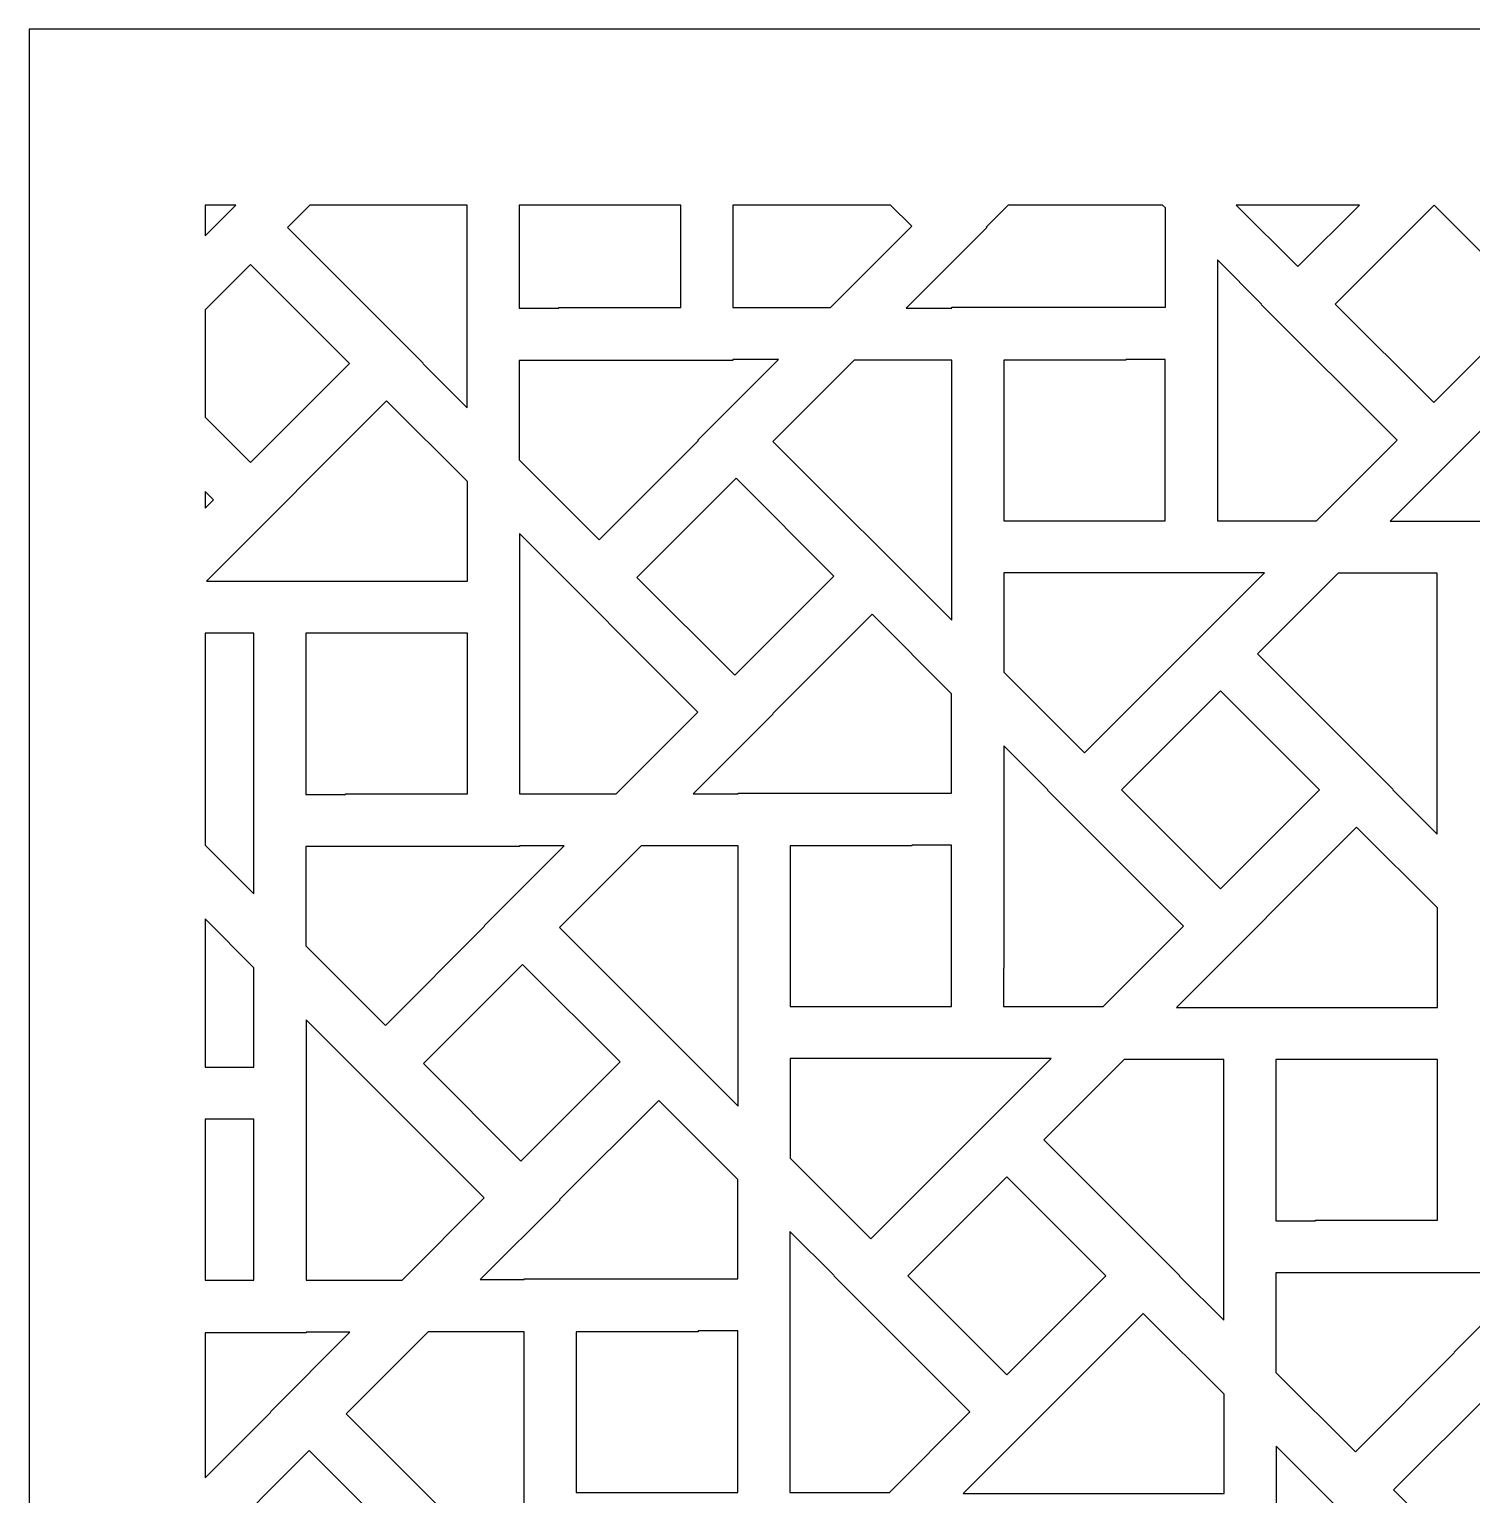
# Model space of a CAD drawing. Header units: millimetres. Extents: x -483 to 517, y -474 to 526.
# Drawn here: x -483 to 9, y 25 to 526 of the extents above; entities that cross this region are included whole.
import ezdxf

# ---------------------------------------------------------------- set-up
doc = ezdxf.new("R2010")
doc.units = ezdxf.units.MM
doc.layers.add('Plan 1', color=7, linetype='Continuous')

msp = doc.modelspace()

# ---------------------------------------------------------------- linework, layer by layer
at = {"layer": 'Plan 1', "color": 17}
for points, knots in [([(-483.22, 525.53), (-483.22, 525.53), (516.78, 525.53), (516.78, 525.53), (516.78, 525.53), (516.78, 525.53), (516.78, -474.47), (516.78, -474.47), (516.78, -474.47), (516.78, -474.47), (-483.22, -474.47), (-483.22, -474.47), (-483.22, -474.47), (-483.22, -474.47), (-483.22, 525.53), (-483.22, 525.53)], [0, 0, 0, 0, 0.2, 0.2, 0.2, 0.2, 0.4, 0.4, 0.4, 0.4, 0.6, 0.6, 0.6, 0.6, 1, 1, 1, 1]), ([(-423.22, 465.53), (-423.22, 465.53), (-412.71, 465.53), (-412.71, 465.53), (-412.71, 465.53), (-412.71, 465.53), (-423.22, 455.02), (-423.22, 455.02), (-423.22, 455.02), (-423.22, 455.02), (-423.22, 465.53), (-423.22, 465.53)], [0, 0, 0, 0, 0.25, 0.25, 0.25, 0.25, 0.5, 0.5, 0.5, 0.5, 1, 1, 1, 1]), ([(-348.73, 411.49), (-348.73, 411.49), (-395.1, 457.86), (-395.1, 457.86), (-395.1, 457.86), (-395.1, 457.86), (-387.44, 465.53), (-387.44, 465.53), (-387.44, 465.53), (-387.44, 465.53), (-333.78, 465.53), (-333.78, 465.53), (-333.78, 465.53), (-333.78, 465.53), (-333.78, 396.32), (-333.78, 396.32), (-333.78, 396.32), (-333.78, 396.32), (-348.84, 411.38), (-348.84, 411.38), (-348.84, 411.38), (-348.84, 411.38), (-348.73, 411.49), (-348.73, 411.49)], [0, 0, 0, 0, 0.142857, 0.142857, 0.142857, 0.142857, 0.285714, 0.285714, 0.285714, 0.285714, 0.428571, 0.428571, 0.428571, 0.428571, 0.571429, 0.571429, 0.571429, 0.571429, 0.714286, 0.714286, 0.714286, 0.714286, 1, 1, 1, 1]), ([(-315.98, 465.53), (-315.98, 465.53), (-260.87, 465.53), (-260.87, 465.53), (-260.87, 465.53), (-260.87, 465.53), (-260.87, 430.51), (-260.87, 430.51), (-260.87, 430.51), (-260.87, 430.51), (-302.45, 430.51), (-302.45, 430.51), (-302.45, 430.51), (-302.45, 430.51), (-302.45, 430.26), (-302.45, 430.26), (-302.45, 430.26), (-302.45, 430.26), (-315.98, 430.26), (-315.98, 430.26), (-315.98, 430.26), (-315.98, 430.26), (-315.98, 465.53), (-315.98, 465.53)], [0, 0, 0, 0, 0.142857, 0.142857, 0.142857, 0.142857, 0.285714, 0.285714, 0.285714, 0.285714, 0.428571, 0.428571, 0.428571, 0.428571, 0.571429, 0.571429, 0.571429, 0.571429, 0.714286, 0.714286, 0.714286, 0.714286, 1, 1, 1, 1]), ([(-243.09, 465.53), (-243.09, 465.53), (-189.28, 465.53), (-189.28, 465.53), (-189.28, 465.53), (-189.28, 465.53), (-182.01, 458.26), (-182.01, 458.26), (-182.01, 458.26), (-182.01, 458.26), (-209.76, 430.51), (-209.76, 430.51), (-209.76, 430.51), (-209.76, 430.51), (-243.09, 430.51), (-243.09, 430.51), (-243.09, 430.51), (-243.09, 430.51), (-243.09, 465.53), (-243.09, 465.53)], [0, 0, 0, 0, 0.166667, 0.166667, 0.166667, 0.166667, 0.333333, 0.333333, 0.333333, 0.333333, 0.5, 0.5, 0.5, 0.5, 0.666667, 0.666667, 0.666667, 0.666667, 1, 1, 1, 1]), ([(-149.04, 465.53), (-149.04, 465.53), (-96.4, 465.53), (-96.4, 465.53), (-96.4, 465.53), (-96.4, 465.53), (-95.43, 464.55), (-95.43, 464.55), (-95.43, 464.55), (-95.43, 464.55), (-95.43, 430.61), (-95.43, 430.61), (-95.43, 430.61), (-95.43, 430.61), (-168.34, 430.61), (-168.34, 430.61), (-168.34, 430.61), (-168.34, 430.61), (-168.34, 430.36), (-168.34, 430.36), (-168.34, 430.36), (-168.34, 430.36), (-183.89, 430.36), (-183.89, 430.36), (-183.89, 430.36), (-183.89, 430.36), (-156.43, 457.82), (-156.43, 457.82), (-156.43, 457.82), (-156.43, 457.82), (-156.59, 457.97), (-156.59, 457.97), (-156.59, 457.97), (-156.59, 457.97), (-149.04, 465.53), (-149.04, 465.53)], [0, 0, 0, 0, 0.1, 0.1, 0.1, 0.1, 0.2, 0.2, 0.2, 0.2, 0.3, 0.3, 0.3, 0.3, 0.4, 0.4, 0.4, 0.4, 0.5, 0.5, 0.5, 0.5, 0.6, 0.6, 0.6, 0.6, 0.7, 0.7, 0.7, 0.7, 0.8, 0.8, 0.8, 0.8, 1, 1, 1, 1]), ([(-71.26, 465.53), (-71.26, 465.53), (-29.22, 465.53), (-29.22, 465.53), (-29.22, 465.53), (-29.22, 465.53), (-50.24, 444.51), (-50.24, 444.51), (-50.24, 444.51), (-50.24, 444.51), (-71.26, 465.53), (-71.26, 465.53)], [0, 0, 0, 0, 0.25, 0.25, 0.25, 0.25, 0.5, 0.5, 0.5, 0.5, 1, 1, 1, 1]), ([(-3.8, 398.07), (-3.8, 398.07), (-37.45, 431.71), (-37.45, 431.71), (-37.45, 431.71), (-37.45, 431.71), (-3.69, 465.47), (-3.69, 465.47), (-3.69, 465.47), (-3.69, 465.47), (29.95, 431.83), (29.95, 431.83), (29.95, 431.83), (29.95, 431.83), (-3.8, 398.07), (-3.8, 398.07)], [0, 0, 0, 0, 0.2, 0.2, 0.2, 0.2, 0.4, 0.4, 0.4, 0.4, 0.6, 0.6, 0.6, 0.6, 1, 1, 1, 1]), ([(-16.33, 385.23), (-16.33, 385.23), (-43.84, 357.72), (-43.84, 357.72), (-43.84, 357.72), (-43.84, 357.72), (-77.67, 357.72), (-77.67, 357.72), (-77.67, 357.72), (-77.67, 357.72), (-77.67, 370.87), (-77.67, 370.87), (-77.67, 370.87), (-77.67, 370.87), (-77.65, 370.87), (-77.65, 370.87), (-77.65, 370.87), (-77.65, 370.87), (-77.65, 446.77), (-77.65, 446.77), (-77.65, 446.77), (-77.65, 446.77), (-62.59, 431.71), (-62.59, 431.71), (-62.59, 431.71), (-62.59, 431.71), (-62.7, 431.6), (-62.7, 431.6), (-62.7, 431.6), (-62.7, 431.6), (-16.33, 385.23), (-16.33, 385.23)], [0, 0, 0, 0, 0.111111, 0.111111, 0.111111, 0.111111, 0.222222, 0.222222, 0.222222, 0.222222, 0.333333, 0.333333, 0.333333, 0.333333, 0.444444, 0.444444, 0.444444, 0.444444, 0.555556, 0.555556, 0.555556, 0.555556, 0.666667, 0.666667, 0.666667, 0.666667, 0.777778, 0.777778, 0.777778, 0.777778, 1, 1, 1, 1]), ([(-423.22, 393.11), (-423.22, 393.11), (-423.22, 429.71), (-423.22, 429.71), (-423.22, 429.71), (-423.22, 429.71), (-407.77, 445.17), (-407.77, 445.17), (-407.77, 445.17), (-407.77, 445.17), (-373.98, 411.38), (-373.98, 411.38), (-373.98, 411.38), (-373.98, 411.38), (-407.74, 377.63), (-407.74, 377.63), (-407.74, 377.63), (-407.74, 377.63), (-423.22, 393.11), (-423.22, 393.11)], [0, 0, 0, 0, 0.166667, 0.166667, 0.166667, 0.166667, 0.333333, 0.333333, 0.333333, 0.333333, 0.5, 0.5, 0.5, 0.5, 0.666667, 0.666667, 0.666667, 0.666667, 1, 1, 1, 1]), ([(42.75, 419.03), (42.75, 419.03), (70.24, 391.54), (70.24, 391.54), (70.24, 391.54), (70.24, 391.54), (70.24, 357.58), (70.24, 357.58), (70.24, 357.58), (70.24, 357.58), (-18.7, 357.58), (-18.7, 357.58), (-18.7, 357.58), (-18.7, 357.58), (42.75, 419.03), (42.75, 419.03)], [0, 0, 0, 0, 0.2, 0.2, 0.2, 0.2, 0.4, 0.4, 0.4, 0.4, 0.6, 0.6, 0.6, 0.6, 1, 1, 1, 1]), ([(-227.54, 412.74), (-227.54, 412.74), (-255, 385.28), (-255, 385.28), (-255, 385.28), (-255, 385.28), (-254.84, 385.12), (-254.84, 385.12), (-254.84, 385.12), (-254.84, 385.12), (-288.71, 351.25), (-288.71, 351.25), (-288.71, 351.25), (-288.71, 351.25), (-316, 378.54), (-316, 378.54), (-316, 378.54), (-316, 378.54), (-316, 412.48), (-316, 412.48), (-316, 412.48), (-316, 412.48), (-243.09, 412.48), (-243.09, 412.48), (-243.09, 412.48), (-243.09, 412.48), (-243.09, 412.74), (-243.09, 412.74), (-243.09, 412.74), (-243.09, 412.74), (-227.54, 412.74), (-227.54, 412.74)], [0, 0, 0, 0, 0.111111, 0.111111, 0.111111, 0.111111, 0.222222, 0.222222, 0.222222, 0.222222, 0.333333, 0.333333, 0.333333, 0.333333, 0.444444, 0.444444, 0.444444, 0.444444, 0.555556, 0.555556, 0.555556, 0.555556, 0.666667, 0.666667, 0.666667, 0.666667, 0.777778, 0.777778, 0.777778, 0.777778, 1, 1, 1, 1]), ([(-201.67, 412.58), (-201.67, 412.58), (-168.34, 412.58), (-168.34, 412.58), (-168.34, 412.58), (-168.34, 412.58), (-168.34, 339.94), (-168.34, 339.94), (-168.34, 339.94), (-168.34, 339.94), (-168.34, 339.94), (-168.34, 339.94), (-168.34, 339.94), (-168.34, 339.94), (-168.34, 323.76), (-168.34, 323.76), (-168.34, 323.76), (-168.34, 323.76), (-229.41, 384.83), (-229.41, 384.83), (-229.41, 384.83), (-229.41, 384.83), (-201.67, 412.58), (-201.67, 412.58)], [0, 0, 0, 0, 0.142857, 0.142857, 0.142857, 0.142857, 0.285714, 0.285714, 0.285714, 0.285714, 0.428571, 0.428571, 0.428571, 0.428571, 0.571429, 0.571429, 0.571429, 0.571429, 0.714286, 0.714286, 0.714286, 0.714286, 1, 1, 1, 1]), ([(-150.56, 412.58), (-150.56, 412.58), (-108.98, 412.58), (-108.98, 412.58), (-108.98, 412.58), (-108.98, 412.58), (-108.98, 412.83), (-108.98, 412.83), (-108.98, 412.83), (-108.98, 412.83), (-95.45, 412.84), (-95.45, 412.84), (-95.45, 412.84), (-95.45, 412.84), (-95.45, 357.72), (-95.45, 357.72), (-95.45, 357.72), (-95.45, 357.72), (-150.56, 357.72), (-150.56, 357.72), (-150.56, 357.72), (-150.56, 357.72), (-150.56, 412.58), (-150.56, 412.58)], [0, 0, 0, 0, 0.142857, 0.142857, 0.142857, 0.142857, 0.285714, 0.285714, 0.285714, 0.285714, 0.428571, 0.428571, 0.428571, 0.428571, 0.571429, 0.571429, 0.571429, 0.571429, 0.714286, 0.714286, 0.714286, 0.714286, 1, 1, 1, 1]), ([(-333.7, 371.1), (-333.7, 371.1), (-333.7, 337.14), (-333.7, 337.14), (-333.7, 337.14), (-333.7, 337.14), (-422.77, 337.14), (-422.77, 337.14), (-422.77, 337.14), (-422.77, 337.14), (-361.25, 398.66), (-361.25, 398.66), (-361.25, 398.66), (-361.25, 398.66), (-333.7, 371.1), (-333.7, 371.1)], [0, 0, 0, 0, 0.2, 0.2, 0.2, 0.2, 0.4, 0.4, 0.4, 0.4, 0.6, 0.6, 0.6, 0.6, 1, 1, 1, 1]), ([(-208.55, 338.82), (-208.55, 338.82), (-242.41, 304.96), (-242.41, 304.96), (-242.41, 304.96), (-242.41, 304.96), (-275.85, 338.4), (-275.85, 338.4), (-275.85, 338.4), (-275.85, 338.4), (-241.99, 372.26), (-241.99, 372.26), (-241.99, 372.26), (-241.99, 372.26), (-208.55, 338.82), (-208.55, 338.82)], [0, 0, 0, 0, 0.2, 0.2, 0.2, 0.2, 0.4, 0.4, 0.4, 0.4, 0.6, 0.6, 0.6, 0.6, 1, 1, 1, 1]), ([(-423.22, 361.98), (-423.22, 361.98), (-423.22, 367.75), (-423.22, 367.75), (-423.22, 367.75), (-423.22, 367.75), (-420.34, 364.86), (-420.34, 364.86), (-420.34, 364.86), (-420.34, 364.86), (-423.22, 361.98), (-423.22, 361.98)], [0, 0, 0, 0, 0.25, 0.25, 0.25, 0.25, 0.5, 0.5, 0.5, 0.5, 1, 1, 1, 1]), ([(-254.99, 292.39), (-254.99, 292.39), (-282.88, 264.5), (-282.88, 264.5), (-282.88, 264.5), (-282.88, 264.5), (-315.92, 264.5), (-315.92, 264.5), (-315.92, 264.5), (-315.92, 264.5), (-315.92, 337.14), (-315.92, 337.14), (-315.92, 337.14), (-315.92, 337.14), (-315.92, 337.14), (-315.92, 337.14), (-315.92, 337.14), (-315.92, 337.14), (-315.92, 353.32), (-315.92, 353.32), (-315.92, 353.32), (-315.92, 353.32), (-254.99, 292.39), (-254.99, 292.39)], [0, 0, 0, 0, 0.142857, 0.142857, 0.142857, 0.142857, 0.285714, 0.285714, 0.285714, 0.285714, 0.428571, 0.428571, 0.428571, 0.428571, 0.571429, 0.571429, 0.571429, 0.571429, 0.714286, 0.714286, 0.714286, 0.714286, 1, 1, 1, 1]), ([(-61.62, 339.94), (-61.62, 339.94), (-123.07, 278.49), (-123.07, 278.49), (-123.07, 278.49), (-123.07, 278.49), (-150.56, 305.98), (-150.56, 305.98), (-150.56, 305.98), (-150.56, 305.98), (-150.56, 339.94), (-150.56, 339.94), (-150.56, 339.94), (-150.56, 339.94), (-61.62, 339.94), (-61.62, 339.94)], [0, 0, 0, 0, 0.2, 0.2, 0.2, 0.2, 0.4, 0.4, 0.4, 0.4, 0.6, 0.6, 0.6, 0.6, 1, 1, 1, 1]), ([(-36.48, 339.8), (-36.48, 339.8), (-2.66, 339.81), (-2.66, 339.81), (-2.66, 339.81), (-2.66, 339.81), (-2.66, 326.66), (-2.66, 326.66), (-2.66, 326.66), (-2.66, 326.66), (-2.68, 326.66), (-2.68, 326.66), (-2.68, 326.66), (-2.68, 326.66), (-2.68, 250.75), (-2.68, 250.75), (-2.68, 250.75), (-2.68, 250.75), (-17.74, 265.81), (-17.74, 265.81), (-17.74, 265.81), (-17.74, 265.81), (-17.63, 265.92), (-17.63, 265.92), (-17.63, 265.92), (-17.63, 265.92), (-64, 312.29), (-64, 312.29), (-64, 312.29), (-64, 312.29), (-36.48, 339.8), (-36.48, 339.8)], [0, 0, 0, 0, 0.111111, 0.111111, 0.111111, 0.111111, 0.222222, 0.222222, 0.222222, 0.222222, 0.333333, 0.333333, 0.333333, 0.333333, 0.444444, 0.444444, 0.444444, 0.444444, 0.555556, 0.555556, 0.555556, 0.555556, 0.666667, 0.666667, 0.666667, 0.666667, 0.777778, 0.777778, 0.777778, 0.777778, 1, 1, 1, 1]), ([(-241.31, 264.48), (-241.31, 264.48), (-256.58, 264.48), (-256.58, 264.48), (-256.58, 264.48), (-256.58, 264.48), (-229.26, 291.8), (-229.26, 291.8), (-229.26, 291.8), (-229.26, 291.8), (-229.42, 291.96), (-229.42, 291.96), (-229.42, 291.96), (-229.42, 291.96), (-195.55, 325.83), (-195.55, 325.83), (-195.55, 325.83), (-195.55, 325.83), (-168.4, 298.68), (-168.4, 298.68), (-168.4, 298.68), (-168.4, 298.68), (-168.4, 264.74), (-168.4, 264.74), (-168.4, 264.74), (-168.4, 264.74), (-241.31, 264.74), (-241.31, 264.74), (-241.31, 264.74), (-241.31, 264.74), (-241.31, 264.48), (-241.31, 264.48)], [0, 0, 0, 0, 0.111111, 0.111111, 0.111111, 0.111111, 0.222222, 0.222222, 0.222222, 0.222222, 0.333333, 0.333333, 0.333333, 0.333333, 0.444444, 0.444444, 0.444444, 0.444444, 0.555556, 0.555556, 0.555556, 0.555556, 0.666667, 0.666667, 0.666667, 0.666667, 0.777778, 0.777778, 0.777778, 0.777778, 1, 1, 1, 1]), ([(-423.22, 246.92), (-423.22, 246.92), (-423.22, 319.36), (-423.22, 319.36), (-423.22, 319.36), (-423.22, 319.36), (-406.59, 319.36), (-406.59, 319.36), (-406.59, 319.36), (-406.59, 319.36), (-406.59, 306.21), (-406.59, 306.21), (-406.59, 306.21), (-406.59, 306.21), (-406.61, 306.21), (-406.61, 306.21), (-406.61, 306.21), (-406.61, 306.21), (-406.61, 230.31), (-406.61, 230.31), (-406.61, 230.31), (-406.61, 230.31), (-423.22, 246.92), (-423.22, 246.92)], [0, 0, 0, 0, 0.142857, 0.142857, 0.142857, 0.142857, 0.285714, 0.285714, 0.285714, 0.285714, 0.428571, 0.428571, 0.428571, 0.428571, 0.571429, 0.571429, 0.571429, 0.571429, 0.714286, 0.714286, 0.714286, 0.714286, 1, 1, 1, 1]), ([(-333.7, 264.5), (-333.7, 264.5), (-375.28, 264.5), (-375.28, 264.5), (-375.28, 264.5), (-375.28, 264.5), (-375.28, 264.25), (-375.28, 264.25), (-375.28, 264.25), (-375.28, 264.25), (-388.81, 264.24), (-388.81, 264.24), (-388.81, 264.24), (-388.81, 264.24), (-388.81, 319.36), (-388.81, 319.36), (-388.81, 319.36), (-388.81, 319.36), (-333.7, 319.36), (-333.7, 319.36), (-333.7, 319.36), (-333.7, 319.36), (-333.7, 264.5), (-333.7, 264.5)], [0, 0, 0, 0, 0.142857, 0.142857, 0.142857, 0.142857, 0.285714, 0.285714, 0.285714, 0.285714, 0.428571, 0.428571, 0.428571, 0.428571, 0.571429, 0.571429, 0.571429, 0.571429, 0.714286, 0.714286, 0.714286, 0.714286, 1, 1, 1, 1]), ([(-42.88, 265.81), (-42.88, 265.81), (-76.63, 232.06), (-76.63, 232.06), (-76.63, 232.06), (-76.63, 232.06), (-110.42, 265.84), (-110.42, 265.84), (-110.42, 265.84), (-110.42, 265.84), (-76.66, 299.6), (-76.66, 299.6), (-76.66, 299.6), (-76.66, 299.6), (-42.88, 265.81), (-42.88, 265.81)], [0, 0, 0, 0, 0.2, 0.2, 0.2, 0.2, 0.4, 0.4, 0.4, 0.4, 0.6, 0.6, 0.6, 0.6, 1, 1, 1, 1]), ([(-89.23, 219.29), (-89.23, 219.29), (-116.68, 191.85), (-116.68, 191.85), (-116.68, 191.85), (-116.68, 191.85), (-150.64, 191.85), (-150.64, 191.85), (-150.64, 191.85), (-150.64, 191.85), (-150.64, 204.99), (-150.64, 204.99), (-150.64, 204.99), (-150.64, 204.99), (-150.62, 204.99), (-150.62, 204.99), (-150.62, 204.99), (-150.62, 204.99), (-150.62, 280.9), (-150.62, 280.9), (-150.62, 280.9), (-150.62, 280.9), (-135.56, 265.84), (-135.56, 265.84), (-135.56, 265.84), (-135.56, 265.84), (-135.67, 265.73), (-135.67, 265.73), (-135.67, 265.73), (-135.67, 265.73), (-89.23, 219.29), (-89.23, 219.29)], [0, 0, 0, 0, 0.111111, 0.111111, 0.111111, 0.111111, 0.222222, 0.222222, 0.222222, 0.222222, 0.333333, 0.333333, 0.333333, 0.333333, 0.444444, 0.444444, 0.444444, 0.444444, 0.555556, 0.555556, 0.555556, 0.555556, 0.666667, 0.666667, 0.666667, 0.666667, 0.777778, 0.777778, 0.777778, 0.777778, 1, 1, 1, 1]), ([(-91.67, 191.57), (-91.67, 191.57), (-30.15, 253.09), (-30.15, 253.09), (-30.15, 253.09), (-30.15, 253.09), (-2.59, 225.53), (-2.59, 225.53), (-2.59, 225.53), (-2.59, 225.53), (-2.59, 191.57), (-2.59, 191.57), (-2.59, 191.57), (-2.59, 191.57), (-91.67, 191.57), (-91.67, 191.57)], [0, 0, 0, 0, 0.2, 0.2, 0.2, 0.2, 0.4, 0.4, 0.4, 0.4, 0.6, 0.6, 0.6, 0.6, 1, 1, 1, 1]), ([(-300.65, 246.72), (-300.65, 246.72), (-327.97, 219.4), (-327.97, 219.4), (-327.97, 219.4), (-327.97, 219.4), (-327.81, 219.25), (-327.81, 219.25), (-327.81, 219.25), (-327.81, 219.25), (-361.68, 185.38), (-361.68, 185.38), (-361.68, 185.38), (-361.68, 185.38), (-388.83, 212.53), (-388.83, 212.53), (-388.83, 212.53), (-388.83, 212.53), (-388.83, 246.47), (-388.83, 246.47), (-388.83, 246.47), (-388.83, 246.47), (-315.92, 246.47), (-315.92, 246.47), (-315.92, 246.47), (-315.92, 246.47), (-315.92, 246.72), (-315.92, 246.72), (-315.92, 246.72), (-315.92, 246.72), (-300.65, 246.72), (-300.65, 246.72)], [0, 0, 0, 0, 0.111111, 0.111111, 0.111111, 0.111111, 0.222222, 0.222222, 0.222222, 0.222222, 0.333333, 0.333333, 0.333333, 0.333333, 0.444444, 0.444444, 0.444444, 0.444444, 0.555556, 0.555556, 0.555556, 0.555556, 0.666667, 0.666667, 0.666667, 0.666667, 0.777778, 0.777778, 0.777778, 0.777778, 1, 1, 1, 1]), ([(-241.31, 157.88), (-241.31, 157.88), (-302.24, 218.82), (-302.24, 218.82), (-302.24, 218.82), (-302.24, 218.82), (-274.36, 246.71), (-274.36, 246.71), (-274.36, 246.71), (-274.36, 246.71), (-241.31, 246.71), (-241.31, 246.71), (-241.31, 246.71), (-241.31, 246.71), (-241.31, 174.07), (-241.31, 174.07), (-241.31, 174.07), (-241.31, 174.07), (-241.31, 174.07), (-241.31, 174.07), (-241.31, 174.07), (-241.31, 174.07), (-241.31, 157.88), (-241.31, 157.88)], [0, 0, 0, 0, 0.142857, 0.142857, 0.142857, 0.142857, 0.285714, 0.285714, 0.285714, 0.285714, 0.428571, 0.428571, 0.428571, 0.428571, 0.571429, 0.571429, 0.571429, 0.571429, 0.714286, 0.714286, 0.714286, 0.714286, 1, 1, 1, 1]), ([(-223.54, 246.71), (-223.54, 246.71), (-181.95, 246.71), (-181.95, 246.71), (-181.95, 246.71), (-181.95, 246.71), (-181.95, 246.96), (-181.95, 246.96), (-181.95, 246.96), (-181.95, 246.96), (-168.42, 246.96), (-168.42, 246.96), (-168.42, 246.96), (-168.42, 246.96), (-168.42, 191.85), (-168.42, 191.85), (-168.42, 191.85), (-168.42, 191.85), (-223.53, 191.85), (-223.53, 191.85), (-223.53, 191.85), (-223.53, 191.85), (-223.54, 246.71), (-223.54, 246.71)], [0, 0, 0, 0, 0.142857, 0.142857, 0.142857, 0.142857, 0.285714, 0.285714, 0.285714, 0.285714, 0.428571, 0.428571, 0.428571, 0.428571, 0.571429, 0.571429, 0.571429, 0.571429, 0.714286, 0.714286, 0.714286, 0.714286, 1, 1, 1, 1]), ([(-423.22, 171.12), (-423.22, 171.12), (-423.22, 221.78), (-423.22, 221.78), (-423.22, 221.78), (-423.22, 221.78), (-406.53, 205.08), (-406.53, 205.08), (-406.53, 205.08), (-406.53, 205.08), (-406.53, 171.12), (-406.53, 171.12), (-406.53, 171.12), (-406.53, 171.12), (-423.22, 171.12), (-423.22, 171.12)], [0, 0, 0, 0, 0.2, 0.2, 0.2, 0.2, 0.4, 0.4, 0.4, 0.4, 0.6, 0.6, 0.6, 0.6, 1, 1, 1, 1]), ([(-281.52, 172.95), (-281.52, 172.95), (-315.39, 139.09), (-315.39, 139.09), (-315.39, 139.09), (-315.39, 139.09), (-348.68, 172.38), (-348.68, 172.38), (-348.68, 172.38), (-348.68, 172.38), (-314.82, 206.25), (-314.82, 206.25), (-314.82, 206.25), (-314.82, 206.25), (-281.52, 172.95), (-281.52, 172.95)], [0, 0, 0, 0, 0.2, 0.2, 0.2, 0.2, 0.4, 0.4, 0.4, 0.4, 0.6, 0.6, 0.6, 0.6, 1, 1, 1, 1]), ([(-355.99, 98.48), (-355.99, 98.48), (-388.75, 98.48), (-388.75, 98.48), (-388.75, 98.48), (-388.75, 98.48), (-388.75, 171.12), (-388.75, 171.12), (-388.75, 171.12), (-388.75, 171.12), (-388.75, 171.12), (-388.75, 171.12), (-388.75, 171.12), (-388.75, 171.12), (-388.75, 187.31), (-388.75, 187.31), (-388.75, 187.31), (-388.75, 187.31), (-327.96, 126.52), (-327.96, 126.52), (-327.96, 126.52), (-327.96, 126.52), (-355.99, 98.48), (-355.99, 98.48)], [0, 0, 0, 0, 0.142857, 0.142857, 0.142857, 0.142857, 0.285714, 0.285714, 0.285714, 0.285714, 0.428571, 0.428571, 0.428571, 0.428571, 0.571429, 0.571429, 0.571429, 0.571429, 0.714286, 0.714286, 0.714286, 0.714286, 1, 1, 1, 1]), ([(-134.46, 174.07), (-134.46, 174.07), (-195.98, 112.55), (-195.98, 112.55), (-195.98, 112.55), (-195.98, 112.55), (-223.53, 140.11), (-223.53, 140.11), (-223.53, 140.11), (-223.53, 140.11), (-223.53, 174.07), (-223.53, 174.07), (-223.53, 174.07), (-223.53, 174.07), (-134.46, 174.07), (-134.46, 174.07)], [0, 0, 0, 0, 0.2, 0.2, 0.2, 0.2, 0.4, 0.4, 0.4, 0.4, 0.6, 0.6, 0.6, 0.6, 1, 1, 1, 1]), ([(-136.89, 146.34), (-136.89, 146.34), (-109.45, 173.79), (-109.45, 173.79), (-109.45, 173.79), (-109.45, 173.79), (-75.49, 173.79), (-75.49, 173.79), (-75.49, 173.79), (-75.49, 173.79), (-75.49, 160.64), (-75.49, 160.64), (-75.49, 160.64), (-75.49, 160.64), (-75.51, 160.64), (-75.51, 160.64), (-75.51, 160.64), (-75.51, 160.64), (-75.51, 84.74), (-75.51, 84.74), (-75.51, 84.74), (-75.51, 84.74), (-90.57, 99.8), (-90.57, 99.8), (-90.57, 99.8), (-90.57, 99.8), (-90.46, 99.91), (-90.46, 99.91), (-90.46, 99.91), (-90.46, 99.91), (-136.89, 146.34), (-136.89, 146.34)], [0, 0, 0, 0, 0.111111, 0.111111, 0.111111, 0.111111, 0.222222, 0.222222, 0.222222, 0.222222, 0.333333, 0.333333, 0.333333, 0.333333, 0.444444, 0.444444, 0.444444, 0.444444, 0.555556, 0.555556, 0.555556, 0.555556, 0.666667, 0.666667, 0.666667, 0.666667, 0.777778, 0.777778, 0.777778, 0.777778, 1, 1, 1, 1]), ([(-2.59, 118.93), (-2.59, 118.93), (-44.17, 118.93), (-44.17, 118.93), (-44.17, 118.93), (-44.17, 118.93), (-44.17, 118.68), (-44.17, 118.68), (-44.17, 118.68), (-44.17, 118.68), (-57.7, 118.67), (-57.7, 118.67), (-57.7, 118.67), (-57.7, 118.67), (-57.71, 173.79), (-57.71, 173.79), (-57.71, 173.79), (-57.71, 173.79), (-2.6, 173.79), (-2.6, 173.79), (-2.6, 173.79), (-2.6, 173.79), (-2.59, 118.93), (-2.59, 118.93)], [0, 0, 0, 0, 0.142857, 0.142857, 0.142857, 0.142857, 0.285714, 0.285714, 0.285714, 0.285714, 0.428571, 0.428571, 0.428571, 0.428571, 0.571429, 0.571429, 0.571429, 0.571429, 0.714286, 0.714286, 0.714286, 0.714286, 1, 1, 1, 1]), ([(-314.28, 98.61), (-314.28, 98.61), (-329.27, 98.61), (-329.27, 98.61), (-329.27, 98.61), (-329.27, 98.61), (-302.09, 125.79), (-302.09, 125.79), (-302.09, 125.79), (-302.09, 125.79), (-302.25, 125.95), (-302.25, 125.95), (-302.25, 125.95), (-302.25, 125.95), (-268.38, 159.81), (-268.38, 159.81), (-268.38, 159.81), (-268.38, 159.81), (-241.37, 132.81), (-241.37, 132.81), (-241.37, 132.81), (-241.37, 132.81), (-241.37, 98.87), (-241.37, 98.87), (-241.37, 98.87), (-241.37, 98.87), (-314.28, 98.87), (-314.28, 98.87), (-314.28, 98.87), (-314.28, 98.87), (-314.28, 98.61), (-314.28, 98.61)], [0, 0, 0, 0, 0.111111, 0.111111, 0.111111, 0.111111, 0.222222, 0.222222, 0.222222, 0.222222, 0.333333, 0.333333, 0.333333, 0.333333, 0.444444, 0.444444, 0.444444, 0.444444, 0.555556, 0.555556, 0.555556, 0.555556, 0.666667, 0.666667, 0.666667, 0.666667, 0.777778, 0.777778, 0.777778, 0.777778, 1, 1, 1, 1]), ([(-423.22, 98.48), (-423.22, 98.48), (-423.22, 153.35), (-423.22, 153.35), (-423.22, 153.35), (-423.22, 153.35), (-406.53, 153.35), (-406.53, 153.35), (-406.53, 153.35), (-406.53, 153.35), (-406.53, 98.48), (-406.53, 98.48), (-406.53, 98.48), (-406.53, 98.48), (-423.22, 98.48), (-423.22, 98.48)], [0, 0, 0, 0, 0.2, 0.2, 0.2, 0.2, 0.4, 0.4, 0.4, 0.4, 0.6, 0.6, 0.6, 0.6, 1, 1, 1, 1]), ([(-183.33, 99.91), (-183.33, 99.91), (-149.57, 133.66), (-149.57, 133.66), (-149.57, 133.66), (-149.57, 133.66), (-115.77, 99.86), (-115.77, 99.86), (-115.77, 99.86), (-115.77, 99.86), (-149.53, 66.1), (-149.53, 66.1), (-149.53, 66.1), (-149.53, 66.1), (-183.33, 99.91), (-183.33, 99.91)], [0, 0, 0, 0, 0.2, 0.2, 0.2, 0.2, 0.4, 0.4, 0.4, 0.4, 0.6, 0.6, 0.6, 0.6, 1, 1, 1, 1]), ([(-162.21, 53.42), (-162.21, 53.42), (-189.65, 25.98), (-189.65, 25.98), (-189.65, 25.98), (-189.65, 25.98), (-223.61, 25.97), (-223.61, 25.97), (-223.61, 25.97), (-223.61, 25.97), (-223.61, 39.12), (-223.61, 39.12), (-223.61, 39.12), (-223.61, 39.12), (-223.59, 39.12), (-223.59, 39.12), (-223.59, 39.12), (-223.59, 39.12), (-223.59, 115.03), (-223.59, 115.03), (-223.59, 115.03), (-223.59, 115.03), (-208.53, 99.97), (-208.53, 99.97), (-208.53, 99.97), (-208.53, 99.97), (-208.64, 99.86), (-208.64, 99.86), (-208.64, 99.86), (-208.64, 99.86), (-162.21, 53.42), (-162.21, 53.42)], [0, 0, 0, 0, 0.111111, 0.111111, 0.111111, 0.111111, 0.222222, 0.222222, 0.222222, 0.222222, 0.333333, 0.333333, 0.333333, 0.333333, 0.444444, 0.444444, 0.444444, 0.444444, 0.555556, 0.555556, 0.555556, 0.555556, 0.666667, 0.666667, 0.666667, 0.666667, 0.777778, 0.777778, 0.777778, 0.777778, 1, 1, 1, 1]), ([(30.45, 101.15), (30.45, 101.15), (3.13, 73.83), (3.13, 73.83), (3.13, 73.83), (3.13, 73.83), (3.29, 73.68), (3.29, 73.68), (3.29, 73.68), (3.29, 73.68), (-30.58, 39.81), (-30.58, 39.81), (-30.58, 39.81), (-30.58, 39.81), (-57.73, 66.96), (-57.73, 66.96), (-57.73, 66.96), (-57.73, 66.96), (-57.73, 100.9), (-57.73, 100.9), (-57.73, 100.9), (-57.73, 100.9), (15.18, 100.9), (15.18, 100.9), (15.18, 100.9), (15.18, 100.9), (15.18, 101.15), (15.18, 101.15), (15.18, 101.15), (15.18, 101.15), (30.45, 101.15), (30.45, 101.15)], [0, 0, 0, 0, 0.111111, 0.111111, 0.111111, 0.111111, 0.222222, 0.222222, 0.222222, 0.222222, 0.333333, 0.333333, 0.333333, 0.333333, 0.444444, 0.444444, 0.444444, 0.444444, 0.555556, 0.555556, 0.555556, 0.555556, 0.666667, 0.666667, 0.666667, 0.666667, 0.777778, 0.777778, 0.777778, 0.777778, 1, 1, 1, 1]), ([(-164.5, 25.55), (-164.5, 25.55), (-102.98, 87.07), (-102.98, 87.07), (-102.98, 87.07), (-102.98, 87.07), (-75.42, 59.51), (-75.42, 59.51), (-75.42, 59.51), (-75.42, 59.51), (-75.42, 25.55), (-75.42, 25.55), (-75.42, 25.55), (-75.42, 25.55), (-164.5, 25.55), (-164.5, 25.55)], [0, 0, 0, 0, 0.2, 0.2, 0.2, 0.2, 0.4, 0.4, 0.4, 0.4, 0.6, 0.6, 0.6, 0.6, 1, 1, 1, 1]), ([(-423.22, 30.94), (-423.22, 30.94), (-423.22, 80.45), (-423.22, 80.45), (-423.22, 80.45), (-423.22, 80.45), (-388.75, 80.45), (-388.75, 80.45), (-388.75, 80.45), (-388.75, 80.45), (-388.75, 80.71), (-388.75, 80.71), (-388.75, 80.71), (-388.75, 80.71), (-373.76, 80.71), (-373.76, 80.71), (-373.76, 80.71), (-373.76, 80.71), (-400.94, 53.53), (-400.94, 53.53), (-400.94, 53.53), (-400.94, 53.53), (-400.79, 53.38), (-400.79, 53.38), (-400.79, 53.38), (-400.79, 53.38), (-423.22, 30.94), (-423.22, 30.94)], [0, 0, 0, 0, 0.125, 0.125, 0.125, 0.125, 0.25, 0.25, 0.25, 0.25, 0.375, 0.375, 0.375, 0.375, 0.5, 0.5, 0.5, 0.5, 0.625, 0.625, 0.625, 0.625, 0.75, 0.75, 0.75, 0.75, 1, 1, 1, 1]), ([(-314.28, -7.99), (-314.28, -7.99), (-375.07, 52.81), (-375.07, 52.81), (-375.07, 52.81), (-375.07, 52.81), (-347.04, 80.84), (-347.04, 80.84), (-347.04, 80.84), (-347.04, 80.84), (-314.28, 80.84), (-314.28, 80.84), (-314.28, 80.84), (-314.28, 80.84), (-314.28, 8.2), (-314.28, 8.2), (-314.28, 8.2), (-314.28, 8.2), (-314.28, 8.2), (-314.28, 8.2), (-314.28, 8.2), (-314.28, 8.2), (-314.28, -7.99), (-314.28, -7.99)], [0, 0, 0, 0, 0.142857, 0.142857, 0.142857, 0.142857, 0.285714, 0.285714, 0.285714, 0.285714, 0.428571, 0.428571, 0.428571, 0.428571, 0.571429, 0.571429, 0.571429, 0.571429, 0.714286, 0.714286, 0.714286, 0.714286, 1, 1, 1, 1]), ([(-296.51, 80.84), (-296.51, 80.84), (-254.93, 80.84), (-254.93, 80.84), (-254.93, 80.84), (-254.93, 80.84), (-254.93, 81.09), (-254.93, 81.09), (-254.93, 81.09), (-254.93, 81.09), (-241.39, 81.09), (-241.39, 81.09), (-241.39, 81.09), (-241.39, 81.09), (-241.39, 25.98), (-241.39, 25.98), (-241.39, 25.98), (-241.39, 25.98), (-296.5, 25.97), (-296.5, 25.97), (-296.5, 25.97), (-296.5, 25.97), (-296.51, 80.84), (-296.51, 80.84)], [0, 0, 0, 0, 0.142857, 0.142857, 0.142857, 0.142857, 0.285714, 0.285714, 0.285714, 0.285714, 0.428571, 0.428571, 0.428571, 0.428571, 0.571429, 0.571429, 0.571429, 0.571429, 0.714286, 0.714286, 0.714286, 0.714286, 1, 1, 1, 1]), ([(49.58, 27.38), (49.58, 27.38), (15.72, -6.48), (15.72, -6.48), (15.72, -6.48), (15.72, -6.48), (-17.58, 26.81), (-17.58, 26.81), (-17.58, 26.81), (-17.58, 26.81), (16.29, 60.68), (16.29, 60.68), (16.29, 60.68), (16.29, 60.68), (49.58, 27.38), (49.58, 27.38)], [0, 0, 0, 0, 0.2, 0.2, 0.2, 0.2, 0.4, 0.4, 0.4, 0.4, 0.6, 0.6, 0.6, 0.6, 1, 1, 1, 1]), ([(-354.49, 7.08), (-354.49, 7.08), (-388.36, -26.78), (-388.36, -26.78), (-388.36, -26.78), (-388.36, -26.78), (-421.51, 6.37), (-421.51, 6.37), (-421.51, 6.37), (-421.51, 6.37), (-387.65, 40.23), (-387.65, 40.23), (-387.65, 40.23), (-387.65, 40.23), (-354.49, 7.08), (-354.49, 7.08)], [0, 0, 0, 0, 0.2, 0.2, 0.2, 0.2, 0.4, 0.4, 0.4, 0.4, 0.6, 0.6, 0.6, 0.6, 1, 1, 1, 1]), ([(-24.89, -47.09), (-24.89, -47.09), (-57.65, -47.09), (-57.65, -47.09), (-57.65, -47.09), (-57.65, -47.09), (-57.65, 25.55), (-57.65, 25.55), (-57.65, 25.55), (-57.65, 25.55), (-57.65, 25.55), (-57.65, 25.55), (-57.65, 25.55), (-57.65, 25.55), (-57.65, 41.74), (-57.65, 41.74), (-57.65, 41.74), (-57.65, 41.74), (3.14, -19.06), (3.14, -19.06), (3.14, -19.06), (3.14, -19.06), (-24.89, -47.09), (-24.89, -47.09)], [0, 0, 0, 0, 0.142857, 0.142857, 0.142857, 0.142857, 0.285714, 0.285714, 0.285714, 0.285714, 0.428571, 0.428571, 0.428571, 0.428571, 0.571429, 0.571429, 0.571429, 0.571429, 0.714286, 0.714286, 0.714286, 0.714286, 1, 1, 1, 1])]:
    msp.add_open_spline(points, degree=3, knots=knots, dxfattribs=at)

doc.saveas('drawing.dxf')
